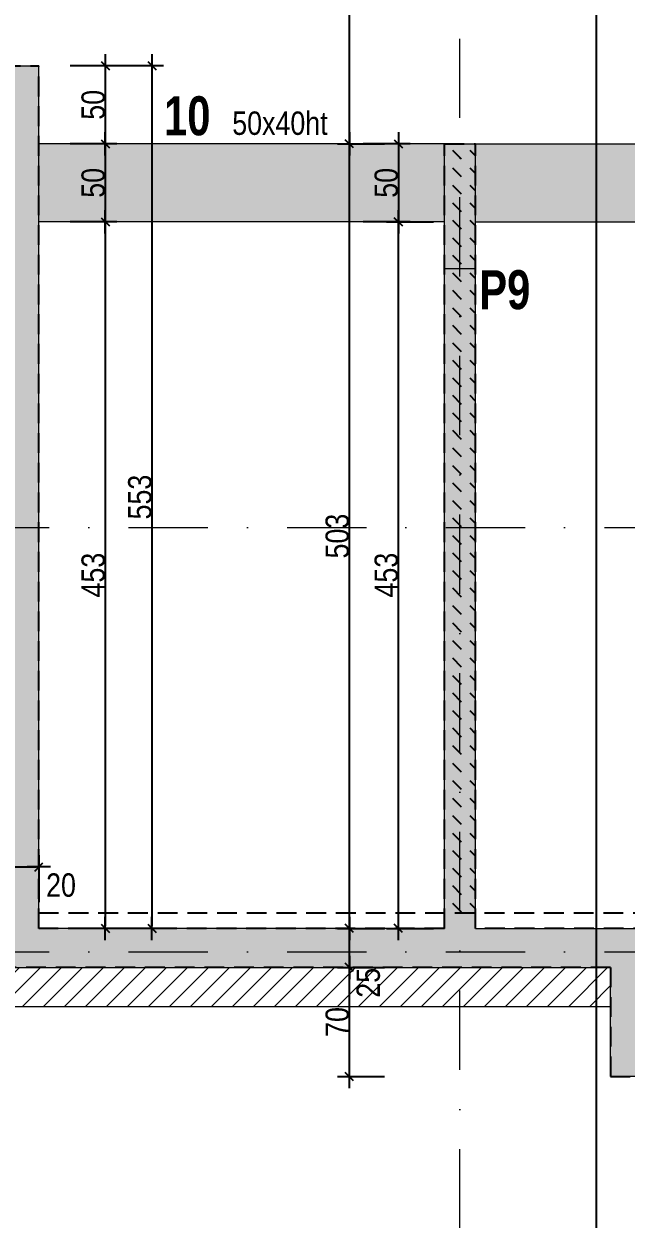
# Model space of a CAD drawing. Header units: centimetres. Extents: x 27441 to 36330, y -3271 to 929.
# Drawn here: x 31407 to 31793, y -1829 to -1063 of the extents above; entities that cross this region are included whole.
import ezdxf
from ezdxf.enums import TextEntityAlignment as Align

# ---------------------------------------------------------------- set-up
doc = ezdxf.new("R2010")
doc.units = ezdxf.units.CM
doc.header["$PDMODE"] = 1
doc.header["$PDSIZE"] = -2
doc.linetypes.add('CACHEX2', pattern=[19.05, 12.7, -6.35])
doc.linetypes.add('TIRETPTX2', pattern=[50.8, 25.4, -12.7, 0, -12.7])
for name, color, linetype in [('01_cote_gen', 4, 'Continuous'), ('01_linteaux', 2, 'Continuous'), ('01_murs_sup', 2, 'CACHEX2'), ('01_poch_BN', 9, 'Continuous'), ('01_poch_murs', 253, 'Continuous'), ('01_poch_poteaux', 250, 'Continuous'), ('01_texte', 230, 'Continuous'), ('AA_COTES', 2, 'Continuous')]:
    doc.layers.add(name, color=color, linetype=linetype)
doc.layers.add('01_murs_coup', color=5, linetype='Continuous', lineweight=60)
doc.layers.add('01_tram_axes', color=2, linetype='TIRETPTX2', lineweight=9)
doc.styles.add('ARIAL NA', font='ARIALN.TTF')
doc.styles.add('impact', font='impact.ttf')
doc.styles.add('STYLE2', font='ARIALN.TTF')
doc.dimstyles.new('JB50', dxfattribs={"dimscale": 0.1, "dimtxt": 150, "dimasz": 15, "dimexe": 0.1, "dimexo": 0.1, "dimgap": 0.09, "dimtad": 1, "dimdec": 1, "dimdsep": 46, "dimtxsty": 'STYLE2', "dimblk1": 'BOND_G', "dimblk2": 'BOND_D', "dimsah": 1, "dimcen": 1.5, "dimdle": 0.01, "dimse1": 1, "dimse2": 1, "dimclrd": 4, "dimclre": 2, "dimclrt": 6, "dimazin": 2, "dimtfac": 2.333333, "dimtdec": 1, "dimtix": 1, "dimtmove": 2, "dimatfit": 3, "dimldrblk": 'BOND_G', "dimfxl": 1, "dimtolj": 1, "dimtzin": 0, "dimarcsym": 0})

# ---------------------------------------------------------------- blocks, each defined once
blk = doc.blocks.new('BOND_G')
at = {"layer": 'AA_COTES', "color": 0}
for p, q in [((0, -5), (0, 15)), ((5, 0), (-5, 0)), ((1.77, 1.77), (-1.77, -1.77))]:
    blk.add_line(p, q, dxfattribs=at)
blk = doc.blocks.new('BOND_D')
at = {"layer": 'AA_COTES', "color": 0}
for p, q in [((5, 0), (-5, 0)), ((-1.77, -1.77), (1.77, 1.77)), ((0, 5), (0, -15))]:
    blk.add_line(p, q, dxfattribs=at)
blk = doc.blocks.new('*D1015')
at = {"layer": '01_cote_gen', "color": 4, "lineweight": -2, "transparency": 16777216}
blk.add_line((31418.47, -1001.36), (31675.47, -1001.36), dxfattribs=at)
at = {"layer": 'Defpoints', "color": 0, "lineweight": 0, "transparency": 16777216}
for p in [(31676.97, -1001.36), (31416.97, -1023.86), (31676.97, -1139.4)]:
    blk.add_point(p, dxfattribs=at)
at = {"layer": '01_cote_gen', "color": 4, "lineweight": -2, "transparency": 16777216, "xscale": 1.5, "yscale": 1.5, "zscale": 1.5, "rotation": 180}
blk.add_blockref('BOND_G', (31416.97, -1001.36), dxfattribs=at)
at = {"layer": '01_cote_gen', "color": 4, "lineweight": -2, "transparency": 16777216, "xscale": 1.5, "yscale": 1.5, "zscale": 1.5}
blk.add_blockref('BOND_D', (31676.97, -1001.36), dxfattribs=at)
at = {"layer": '01_cote_gen', "color": 6, "lineweight": 0, "transparency": 16777216, "insert": (31546.97, -993.69), "char_height": 15, "attachment_point": 5, "style": 'STYLE2'}
blk.add_mtext('\\A1;260', dxfattribs=at)
blk = doc.blocks.new('*D1016')
at = {"layer": '01_cote_gen', "color": 4, "lineweight": -2, "transparency": 16777216}
blk.add_line((31678.47, -1001.36), (31695.47, -1001.36), dxfattribs=at)
at = {"layer": 'Defpoints', "color": 0, "lineweight": 0, "transparency": 16777216}
for p in [(31696.97, -1001.36), (31676.97, -1139.4), (31696.97, -1139.38)]:
    blk.add_point(p, dxfattribs=at)
at = {"layer": '01_cote_gen', "color": 4, "lineweight": -2, "transparency": 16777216, "xscale": 1.5, "yscale": 1.5, "zscale": 1.5, "rotation": 180}
blk.add_blockref('BOND_G', (31676.97, -1001.36), dxfattribs=at)
at = {"layer": '01_cote_gen', "color": 4, "lineweight": -2, "transparency": 16777216, "xscale": 1.5, "yscale": 1.5, "zscale": 1.5}
blk.add_blockref('BOND_D', (31696.97, -1001.36), dxfattribs=at)
at = {"layer": '01_cote_gen', "color": 6, "lineweight": 0, "transparency": 16777216, "insert": (31686.97, -993.69), "char_height": 15, "attachment_point": 5, "style": 'STYLE2'}
blk.add_mtext('\\A1;20', dxfattribs=at)
blk = doc.blocks.new('*D1017')
at = {"layer": '01_cote_gen', "color": 4, "lineweight": -2, "transparency": 16777216}
blk.add_line((31698.47, -1001.36), (32209.47, -1001.36), dxfattribs=at)
at = {"layer": 'Defpoints', "color": 0, "lineweight": 0, "transparency": 16777216}
for p in [(32210.97, -1001.36), (31696.97, -1139.38), (32210.97, -1139.43)]:
    blk.add_point(p, dxfattribs=at)
at = {"layer": '01_cote_gen', "color": 4, "lineweight": -2, "transparency": 16777216, "xscale": 1.5, "yscale": 1.5, "zscale": 1.5, "rotation": 180}
blk.add_blockref('BOND_G', (31696.97, -1001.36), dxfattribs=at)
at = {"layer": '01_cote_gen', "color": 4, "lineweight": -2, "transparency": 16777216, "xscale": 1.5, "yscale": 1.5, "zscale": 1.5}
blk.add_blockref('BOND_D', (32210.97, -1001.36), dxfattribs=at)
at = {"layer": '01_cote_gen', "color": 6, "lineweight": 0, "transparency": 16777216, "insert": (31953.97, -993.69), "char_height": 15, "attachment_point": 5, "style": 'STYLE2'}
blk.add_mtext('\\A1;514', dxfattribs=at)
blk = doc.blocks.new('*D1059')
at = {"layer": '01_cote_gen', "color": 4, "lineweight": -2, "transparency": 16777216}
blk.add_line((31398.47, -1602.99), (31415.47, -1602.99), dxfattribs=at)
at = {"layer": 'Defpoints', "color": 0, "lineweight": 0, "transparency": 16777216}
for p in [(31416.97, -1602.99), (31396.97, -1610.49), (31416.97, -1610.49)]:
    blk.add_point(p, dxfattribs=at)
at = {"layer": '01_cote_gen', "color": 4, "lineweight": -2, "transparency": 16777216, "xscale": 1.5, "yscale": 1.5, "zscale": 1.5, "rotation": 180}
blk.add_blockref('BOND_G', (31396.97, -1602.99), dxfattribs=at)
at = {"layer": '01_cote_gen', "color": 4, "lineweight": -2, "transparency": 16777216, "xscale": 1.5, "yscale": 1.5, "zscale": 1.5}
blk.add_blockref('BOND_D', (31416.97, -1602.99), dxfattribs=at)
at = {"layer": '01_cote_gen', "color": 6, "lineweight": 0, "transparency": 16777216, "insert": (31431.2, -1614.69), "char_height": 15, "attachment_point": 5, "style": 'STYLE2'}
blk.add_mtext('\\A1;20', dxfattribs=at)
blk = doc.blocks.new('*D834')
at = {"layer": '01_cote_gen', "color": 4, "lineweight": -2, "transparency": 16777216}
blk.add_line((32489.47, -1894.59), (31784.98, -1894.59), dxfattribs=at)
at = {"layer": 'Defpoints', "color": 0, "lineweight": 0, "transparency": 16777216}
for p in [(31783.48, -1798.67), (32490.97, -1843.99), (31783.48, -1894.59)]:
    blk.add_point(p, dxfattribs=at)
at = {"layer": '01_cote_gen', "color": 4, "lineweight": -2, "transparency": 16777216, "xscale": 1.5, "yscale": 1.5, "zscale": 1.5, "rotation": 180}
blk.add_blockref('BOND_D', (31783.48, -1894.59), dxfattribs=at)
at = {"layer": '01_cote_gen', "color": 4, "lineweight": -2, "transparency": 16777216, "xscale": 1.5, "yscale": 1.5, "zscale": 1.5}
blk.add_blockref('BOND_G', (32490.97, -1894.59), dxfattribs=at)
at = {"layer": '01_cote_gen', "color": 6, "lineweight": 0, "transparency": 16777216, "insert": (32137.23, -1886.92), "char_height": 15, "attachment_point": 5, "style": 'STYLE2'}
blk.add_mtext('\\A1;707.5', dxfattribs=at)
blk = doc.blocks.new('*D837')
at = {"layer": '01_cote_gen', "color": 4, "lineweight": -2, "transparency": 16777216}
blk.add_line((31801.98, -1861.52), (31784.98, -1861.52), dxfattribs=at)
at = {"layer": 'Defpoints', "color": 0, "lineweight": 0, "transparency": 16777216}
for p in [(31783.48, -1775.84), (31803.48, -1775.84), (31783.48, -1861.52)]:
    blk.add_point(p, dxfattribs=at)
at = {"layer": '01_cote_gen', "color": 4, "lineweight": -2, "transparency": 16777216, "xscale": 1.5, "yscale": 1.5, "zscale": 1.5, "rotation": 180}
blk.add_blockref('BOND_D', (31783.48, -1861.52), dxfattribs=at)
at = {"layer": '01_cote_gen', "color": 4, "lineweight": -2, "transparency": 16777216, "xscale": 1.5, "yscale": 1.5, "zscale": 1.5}
blk.add_blockref('BOND_G', (31803.48, -1861.52), dxfattribs=at)
at = {"layer": '01_cote_gen', "color": 6, "lineweight": 0, "transparency": 16777216, "insert": (31793.48, -1853.85), "char_height": 15, "attachment_point": 5, "style": 'STYLE2'}
blk.add_mtext('\\A1;20', dxfattribs=at)
blk = doc.blocks.new('*D854')
at = {"layer": '01_cote_gen', "color": 4, "lineweight": -2, "transparency": 16777216}
blk.add_line((31489.46, -1090.86), (31489.46, -1640.86), dxfattribs=at)
at = {"layer": 'Defpoints', "color": 0, "lineweight": 0, "transparency": 16777216}
for p in [(31450.6, -1089.36), (31489.46, -1642.36), (31498.81, -1642.36)]:
    blk.add_point(p, dxfattribs=at)
at = {"layer": '01_cote_gen', "color": 4, "lineweight": -2, "transparency": 16777216, "xscale": 1.5, "yscale": 1.5, "zscale": 1.5}
for name, p, rotation in [('BOND_G', (31489.46, -1089.36), 90), ('BOND_D', (31489.46, -1642.36), 270)]:
    blk.add_blockref(name, p, dxfattribs=dict(at, rotation=rotation))
at = {"layer": '01_cote_gen', "color": 6, "lineweight": 0, "transparency": 16777216, "insert": (31481.8, -1365.86), "char_height": 15, "attachment_point": 5, "rotation": 90, "style": 'STYLE2'}
blk.add_mtext('\\A1;553', dxfattribs=at)
blk = doc.blocks.new('*D1090')
at = {"layer": '01_cote_gen', "color": 4, "lineweight": -2, "transparency": 16777216}
blk.add_line((31459.57, -1090.86), (31459.57, -1137.9), dxfattribs=at)
at = {"layer": 'Defpoints', "color": 0, "lineweight": 0, "transparency": 16777216}
for p in [(31416.97, -1089.36), (31430.61, -1139.4), (31459.57, -1139.4)]:
    blk.add_point(p, dxfattribs=at)
at = {"layer": '01_cote_gen', "color": 4, "lineweight": -2, "transparency": 16777216, "xscale": 1.5, "yscale": 1.5, "zscale": 1.5}
for name, p, rotation in [('BOND_G', (31459.57, -1089.36), 90), ('BOND_D', (31459.57, -1139.4), 270)]:
    blk.add_blockref(name, p, dxfattribs=dict(at, rotation=rotation))
at = {"layer": '01_cote_gen', "color": 6, "lineweight": 0, "transparency": 16777216, "insert": (31451.9, -1114.38), "char_height": 15, "attachment_point": 5, "rotation": 90, "style": 'STYLE2'}
blk.add_mtext('\\A1;50', dxfattribs=at)
blk = doc.blocks.new('*D1091')
at = {"layer": '01_cote_gen', "color": 4, "lineweight": -2, "transparency": 16777216}
blk.add_line((31459.57, -1140.9), (31459.57, -1187.9), dxfattribs=at)
at = {"layer": 'Defpoints', "color": 0, "lineweight": 0, "transparency": 16777216}
for p in [(31437.07, -1139.4), (31437.07, -1189.4), (31459.57, -1189.4)]:
    blk.add_point(p, dxfattribs=at)
at = {"layer": '01_cote_gen', "color": 4, "lineweight": -2, "transparency": 16777216, "xscale": 1.5, "yscale": 1.5, "zscale": 1.5}
for name, p, rotation in [('BOND_G', (31459.57, -1139.4), 90), ('BOND_D', (31459.57, -1189.4), 270)]:
    blk.add_blockref(name, p, dxfattribs=dict(at, rotation=rotation))
at = {"layer": '01_cote_gen', "color": 6, "lineweight": 0, "transparency": 16777216, "insert": (31451.9, -1164.4), "char_height": 15, "attachment_point": 5, "rotation": 90, "style": 'STYLE2'}
blk.add_mtext('\\A1;50', dxfattribs=at)
blk = doc.blocks.new('*D1092')
at = {"layer": '01_cote_gen', "color": 4, "lineweight": -2, "transparency": 16777216}
blk.add_line((31459.57, -1190.9), (31459.57, -1640.86), dxfattribs=at)
at = {"layer": 'Defpoints', "color": 0, "lineweight": 0, "transparency": 16777216}
for p in [(31452.07, -1189.4), (31452.07, -1642.36), (31459.57, -1642.36)]:
    blk.add_point(p, dxfattribs=at)
at = {"layer": '01_cote_gen', "color": 4, "lineweight": -2, "transparency": 16777216, "xscale": 1.5, "yscale": 1.5, "zscale": 1.5}
for name, p, rotation in [('BOND_G', (31459.57, -1189.4), 90), ('BOND_D', (31459.57, -1642.36), 270)]:
    blk.add_blockref(name, p, dxfattribs=dict(at, rotation=rotation))
at = {"layer": '01_cote_gen', "color": 6, "lineweight": 0, "transparency": 16777216, "insert": (31451.9, -1415.88), "char_height": 15, "attachment_point": 5, "rotation": 90, "style": 'STYLE2'}
blk.add_mtext('\\A1;453', dxfattribs=at)
blk = doc.blocks.new('*D1093')
at = {"layer": '01_cote_gen', "color": 4, "lineweight": -2, "transparency": 16777216}
blk.add_line((31616.05, -1640.86), (31616.05, -1140.9), dxfattribs=at)
at = {"layer": 'Defpoints', "color": 0, "lineweight": 0, "transparency": 16777216}
for p in [(31616.05, -1139.4), (31667.11, -1139.4), (31667.11, -1642.36)]:
    blk.add_point(p, dxfattribs=at)
at = {"layer": '01_cote_gen', "color": 4, "lineweight": -2, "transparency": 16777216, "xscale": 1.5, "yscale": 1.5, "zscale": 1.5}
for name, p, rotation in [('BOND_D', (31616.05, -1139.4), 90), ('BOND_G', (31616.05, -1642.36), 270)]:
    blk.add_blockref(name, p, dxfattribs=dict(at, rotation=rotation))
at = {"layer": '01_cote_gen', "color": 6, "lineweight": 0, "transparency": 16777216, "insert": (31608.38, -1390.88), "char_height": 15, "attachment_point": 5, "rotation": 90, "style": 'STYLE2'}
blk.add_mtext('\\A1;503', dxfattribs=at)
blk = doc.blocks.new('*D1094')
at = {"layer": '01_cote_gen', "color": 4, "lineweight": -2, "transparency": 16777216}
blk.add_line((31647.47, -1140.9), (31647.47, -1187.9), dxfattribs=at)
at = {"layer": 'Defpoints', "color": 0, "lineweight": 0, "transparency": 16777216}
for p in [(31661.22, -1139.4), (31647.47, -1189.4), (31661.22, -1189.4)]:
    blk.add_point(p, dxfattribs=at)
at = {"layer": '01_cote_gen', "color": 4, "lineweight": -2, "transparency": 16777216, "xscale": 1.5, "yscale": 1.5, "zscale": 1.5}
for name, p, rotation in [('BOND_G', (31647.47, -1139.4), 90), ('BOND_D', (31647.47, -1189.4), 270)]:
    blk.add_blockref(name, p, dxfattribs=dict(at, rotation=rotation))
at = {"layer": '01_cote_gen', "color": 6, "lineweight": 0, "transparency": 16777216, "insert": (31639.8, -1164.4), "char_height": 15, "attachment_point": 5, "rotation": 90, "style": 'STYLE2'}
blk.add_mtext('\\A1;50', dxfattribs=at)
blk = doc.blocks.new('*D1095')
at = {"layer": '01_cote_gen', "color": 4, "lineweight": -2, "transparency": 16777216}
blk.add_line((31647.47, -1640.86), (31647.47, -1190.9), dxfattribs=at)
at = {"layer": 'Defpoints', "color": 0, "lineweight": 0, "transparency": 16777216}
for p in [(31647.47, -1189.4), (31654.97, -1189.4), (31647.47, -1642.36)]:
    blk.add_point(p, dxfattribs=at)
at = {"layer": '01_cote_gen', "color": 4, "lineweight": -2, "transparency": 16777216, "xscale": 1.5, "yscale": 1.5, "zscale": 1.5}
for name, p, rotation in [('BOND_D', (31647.47, -1189.4), 90), ('BOND_G', (31647.47, -1642.36), 270)]:
    blk.add_blockref(name, p, dxfattribs=dict(at, rotation=rotation))
at = {"layer": '01_cote_gen', "color": 6, "lineweight": 0, "transparency": 16777216, "insert": (31639.8, -1415.88), "char_height": 15, "attachment_point": 5, "rotation": 90, "style": 'STYLE2'}
blk.add_mtext('\\A1;453', dxfattribs=at)
blk = doc.blocks.new('*D1096')
at = {"layer": '01_cote_gen', "color": 4, "lineweight": -2, "transparency": 16777216}
blk.add_line((31616.05, -1137.9), (31616.05, -539.86), dxfattribs=at)
at = {"layer": 'Defpoints', "color": 0, "lineweight": 0, "transparency": 16777216}
for p in [(31616.05, -538.36), (31771.19, -538.36), (31755.13, -1139.4)]:
    blk.add_point(p, dxfattribs=at)
at = {"layer": '01_cote_gen', "color": 4, "lineweight": -2, "transparency": 16777216, "xscale": 1.5, "yscale": 1.5, "zscale": 1.5}
for name, p, rotation in [('BOND_D', (31616.05, -538.36), 90), ('BOND_G', (31616.05, -1139.4), 270)]:
    blk.add_blockref(name, p, dxfattribs=dict(at, rotation=rotation))
at = {"layer": '01_cote_gen', "color": 6, "lineweight": 0, "transparency": 16777216, "insert": (31608.38, -838.88), "char_height": 15, "attachment_point": 5, "rotation": 90, "style": 'STYLE2'}
blk.add_mtext('\\A1;601', dxfattribs=at)
blk = doc.blocks.new('*D1100')
at = {"layer": '01_cote_gen', "color": 4, "lineweight": -2, "transparency": 16777216}
blk.add_line((31616.05, -1665.86), (31616.05, -1643.86), dxfattribs=at)
at = {"layer": 'Defpoints', "color": 0, "lineweight": 0, "transparency": 16777216}
for p in [(31616.05, -1642.36), (31654.97, -1642.36), (31657.67, -1667.36)]:
    blk.add_point(p, dxfattribs=at)
at = {"layer": '01_cote_gen', "color": 4, "lineweight": -2, "transparency": 16777216, "xscale": 1.5, "yscale": 1.5, "zscale": 1.5}
for name, p, rotation in [('BOND_D', (31616.05, -1642.36), 90), ('BOND_G', (31616.05, -1667.36), 270)]:
    blk.add_blockref(name, p, dxfattribs=dict(at, rotation=rotation))
at = {"layer": '01_cote_gen', "color": 6, "lineweight": 0, "transparency": 16777216, "insert": (31628.26, -1677.26), "char_height": 15, "attachment_point": 5, "rotation": 90, "style": 'STYLE2'}
blk.add_mtext('\\A1;25', dxfattribs=at)
blk = doc.blocks.new('*D1101')
at = {"layer": '01_cote_gen', "color": 4, "lineweight": -2, "transparency": 16777216}
blk.add_line((31616.05, -1735.86), (31616.05, -1668.86), dxfattribs=at)
at = {"layer": 'Defpoints', "color": 0, "lineweight": 0, "transparency": 16777216}
for p in [(31616.05, -1667.36), (31783.48, -1667.36), (31783.48, -1737.36)]:
    blk.add_point(p, dxfattribs=at)
at = {"layer": '01_cote_gen', "color": 4, "lineweight": -2, "transparency": 16777216, "xscale": 1.5, "yscale": 1.5, "zscale": 1.5}
for name, p, rotation in [('BOND_D', (31616.05, -1667.36), 90), ('BOND_G', (31616.05, -1737.36), 270)]:
    blk.add_blockref(name, p, dxfattribs=dict(at, rotation=rotation))
at = {"layer": '01_cote_gen', "color": 6, "lineweight": 0, "transparency": 16777216, "insert": (31608.38, -1702.36), "char_height": 15, "attachment_point": 5, "rotation": 90, "style": 'STYLE2'}
blk.add_mtext('\\A1;70', dxfattribs=at)

msp = doc.modelspace()

# ---------------------------------------------------------------- hatches: boundary and pattern name
at = {"layer": '01_murs_sup'}
h = msp.add_hatch(dxfattribs=at)
h.set_pattern_fill('DASH', color=256, scale=2.5, angle=135)
h.set_pattern_definition([(135, (12346.688, -5044.477), (-11.22532, 9e-16), [7.9375, -7.9375])])
h.paths.add_polyline_path([(32230.97, -1139.38), (32210.97, -1139.38), (32210.97, -1632.36), (32230.97, -1632.36)])
h.paths.add_polyline_path([(31696.97, -1139.38), (31676.97, -1139.38), (31676.97, -1632.36), (31696.97, -1632.36)])
at = {"layer": '01_poch_BN', "lineweight": 0}
h = msp.add_hatch(color=256, dxfattribs=at)
h.dxf.hatch_style = 1
h.paths.add_polyline_path([(31676.97, -1139.4), (31416.97, -1139.4), (31416.97, -1189.4), (31676.97, -1189.4)])
h.paths.add_polyline_path([(32210.97, -1139.4), (31696.97, -1139.4), (31696.97, -1189.4), (32210.97, -1189.4)])
h.paths.add_polyline_path([(32490.97, -1139.43), (32230.97, -1139.43), (32230.97, -1189.43), (32490.97, -1189.43)])
h.paths.add_polyline_path([(33106.97, -1139.42), (32515.97, -1139.43), (32515.97, -1439.41), (33085.48, -1439.4), (33085.48, -1971.36), (33155.48, -1971.36), (33155.48, -1387.36), (33106.97, -1387.36)])
at = {"layer": '01_poch_murs', "lineweight": 0}
h = msp.add_hatch(color=256, dxfattribs=at)
h.dxf.hatch_style = 1
h.paths.add_polyline_path([(31033.97, -1642.36), (31053.97, -1642.36), (31053.97, -979.36), (31150.97, -979.36), (31150.97, -875.5), (31130.97, -875.5), (31130.97, -959.36), (31033.97, -959.36)])
h.paths.add_polyline_path([(31118.97, -1657.36), (32515.97, -1657.36), (32515.97, -1219.43), (32490.97, -1219.43), (32490.97, -1642.36), (32230.97, -1642.36), (32230.97, -1219.43), (32210.97, -1219.43), (32210.97, -1642.36), (31696.97, -1642.36), (31696.97, -1219.4), (31676.97, -1219.4), (31676.97, -1642.36), (31416.97, -1642.36), (31416.97, -1089.36), (31384.97, -1089.36), (31384.97, -1109.36), (31396.97, -1109.36), (31396.97, -1642.36), (31138.97, -1642.36), (31138.97, -1109.36), (31282.97, -1109.36), (31282.97, -1089.36), (31118.97, -1089.36)])
h = msp.add_hatch(dxfattribs=at)
h.set_pattern_fill('ANSI31', color=256, scale=3)
h.set_pattern_definition([(45, (0, -4918.752), (-6.735192, 6.735192), [])])
h.paths.add_polyline_path([(29075.45, -1797.36), (28980.45, -1797.36), (28955.45, -1797.36), (28955.45, -1822.36), (29075.45, -1822.36)])
h.paths.add_polyline_path([(29110.45, -1692.36), (29685.45, -1692.36), (29685.45, -1667.36), (29085.45, -1667.36), (29085.45, -1797.36), (29075.45, -1797.36), (29075.45, -1822.36), (29110.45, -1822.36)])
h.paths.add_polyline_path([(30264.37, -1667.36), (29685.45, -1667.36), (29685.45, -1692.36), (30264.37, -1692.36)])
h.paths.add_polyline_path([(30282.37, -1667.36), (30274.37, -1667.36), (30274.37, -1657.36), (30272.37, -1657.36), (30272.37, -1667.36), (30264.37, -1667.36), (30264.37, -1692.36), (30282.37, -1692.36)])
h.paths.add_polyline_path([(30424.9, -1667.36), (30282.37, -1667.36), (30282.37, -1692.36), (30424.9, -1692.36)])
h.paths.add_polyline_path([(30474.9, -1667.36), (30424.9, -1667.36), (30424.9, -1692.36), (30474.9, -1692.36)])
h.paths.add_polyline_path([(30861.37, -1667.36), (30474.9, -1667.36), (30474.9, -1692.36), (30861.37, -1692.36)])
h.paths.add_polyline_path([(31033.97, -1667.36), (30861.37, -1667.36), (30861.37, -1692.36), (31008.97, -1692.36), (31008.97, -1826.4), (31140.97, -1826.4), (31140.97, -1667.36), (31138.97, -1667.36), (31138.97, -1801.4), (31033.97, -1801.4)])
h.paths.add_polyline_path([(31686.97, -1667.36), (31140.97, -1667.36), (31140.97, -1826.4), (31163.97, -1826.4), (31163.97, -1692.36), (31686.97, -1692.36)])
h.paths.add_polyline_path([(31783.48, -1667.36), (31686.97, -1667.36), (31686.97, -1692.36), (31783.48, -1692.36)])
h = msp.add_hatch(color=256, dxfattribs=at)
h.dxf.hatch_style = 1
h.paths.add_polyline_path([(31686.97, -1657.36), (31140.97, -1657.36), (31140.97, -1667.36), (31686.97, -1667.36)])
h.paths.add_polyline_path([(31774.58, -1657.36), (31686.97, -1657.36), (31686.97, -1667.36), (31774.58, -1667.36)])
h.paths.add_polyline_path([(31803.48, -1667.36), (31803.48, -1667.36), (31824.58, -1667.36), (31824.58, -1657.36), (31774.58, -1657.36), (31774.58, -1667.36), (31783.48, -1667.36), (31783.48, -1737.36), (31824.58, -1737.36), (31824.58, -1717.36), (31803.48, -1717.36)])
h.paths.add_polyline_path([(31138.97, -1667.36), (31140.97, -1667.36), (31140.97, -1657.36), (31118.97, -1657.36), (31118.97, -1781.4), (31053.97, -1781.4), (31053.97, -1667.36), (31033.97, -1667.36), (31033.97, -1801.4), (31138.97, -1801.4)])
at = {"layer": '01_poch_poteaux', "lineweight": 0}
h = msp.add_hatch(color=256, dxfattribs=at)
h.dxf.hatch_style = 1
h.paths.add_polyline_path([(31696.97, -1139.4), (31676.97, -1139.4), (31676.97, -1219.4), (31696.97, -1219.4)])

# ---------------------------------------------------------------- linework, layer by layer
at = {"layer": '01_linteaux', "lineweight": 0}
for p, q in [((31676.97, -1139.4), (31416.97, -1139.4)), ((31696.97, -1139.4), (32210.97, -1139.4)), ((31676.97, -1189.4), (31416.97, -1189.4)), ((31696.97, -1189.4), (32210.97, -1189.4)), ((31163.97, -1692.36), (31783.48, -1692.36))]:
    msp.add_line(p, q, dxfattribs=at)
at = {"layer": '01_murs_coup', "lineweight": 18}
for p, q in [((31384.97, -1089.36), (31416.97, -1089.36)), ((31676.97, -1642.36), (31676.97, -1139.4)), ((31416.97, -1642.36), (31416.97, -1147.33)), ((31696.97, -1642.36), (31696.97, -1144.4)), ((31696.97, -1642.36), (32210.97, -1642.36)), ((31138.97, -1667.36), (31783.48, -1667.36)), ((31783.48, -1737.36), (31783.48, -1667.36)), ((32490.97, -1737.36), (31783.48, -1737.36))]:
    msp.add_line(p, q, dxfattribs=at)
at = {"layer": '01_murs_coup', "lineweight": 5}
for p, q in [((31384.97, -1089.36), (31416.97, -1089.36)), ((31416.97, -1642.36), (31416.97, -1089.36)), ((31696.97, -1642.36), (31696.97, -1139.4)), ((31783.48, -1737.36), (31783.48, -1667.36)), ((32490.97, -1737.36), (31783.48, -1737.36))]:
    msp.add_line(p, q, dxfattribs=at)
at = {"layer": '01_murs_coup', "lineweight": 0}
for p, q in [((31676.97, -1139.4), (31696.97, -1139.4)), ((31676.97, -1642.36), (31416.97, -1642.36))]:
    msp.add_line(p, q, dxfattribs=at)
at = {"layer": '01_murs_sup'}
for p, q in [((31392.61, -1089.36), (31416.97, -1089.36)), ((31392.61, -1089.36), (31416.97, -1089.36)), ((31416.97, -1642.36), (31416.97, -1089.36)), ((31676.97, -1139.38), (31696.97, -1139.38)), ((31676.97, -1642.36), (31676.97, -1139.38)), ((31696.97, -1642.36), (31696.97, -1139.38)), ((31416.97, -1632.36), (32490.97, -1632.36)), ((31676.97, -1642.36), (31416.97, -1642.36)), ((32210.97, -1642.36), (31696.97, -1642.36)), ((31783.48, -1667.36), (31138.97, -1667.36)), ((31783.48, -1667.36), (31783.48, -1737.36)), ((31783.48, -1667.36), (31783.48, -1737.36)), ((31783.48, -1737.36), (31863.48, -1737.36)), ((31783.48, -1737.36), (31863.48, -1737.36))]:
    msp.add_line(p, q, dxfattribs=at)
at = {"layer": '01_poch_poteaux', "lineweight": 0}
msp.add_line((31676.97, -1219.4), (31696.97, -1219.4), dxfattribs=at)
at = {"layer": '01_texte'}
msp.add_line((31774.58, -3220.69), (31774.58, 879.31), dxfattribs=at)
at = {"layer": '01_tram_axes', "ltscale": 2}
for p, q in [((31686.97, -1936.39), (31686.97, 797.29)), ((28626.87, -1385.36), (36267.9, -1385.36)), ((28626.87, -1657.36), (36267.9, -1657.36))]:
    msp.add_line(p, q, dxfattribs=at)

# ---------------------------------------------------------------- texts
at = {"layer": '01_texte', "style": 'impact'}
for s, p in [('10', (31527.04, -1141.42)), ('P9', (31732.1, -1252.91))]:
    msp.add_text(s, height=25, dxfattribs=at).set_placement(p, align=Align.BOTTOM_RIGHT)
at = {"layer": '01_texte', "style": 'ARIAL NA'}
msp.add_text('50x40ht', height=15, dxfattribs=at).set_placement((31540.98, -1133.66))

# ---------------------------------------------------------------- dimensions: what is measured, and where the dimension line sits
at = {"layer": '01_cote_gen', "lineweight": 0}
for base, p1, p2, picture, middle in [((31616.05, -538.36), (31755.13, -1139.4), (31771.19, -538.36), '*D1096', (31608.38, -838.88)), ((31459.57, -1139.4), (31416.97, -1089.36), (31430.61, -1139.4), '*D1090', (31451.9, -1114.38)), ((31489.46, -1642.36), (31450.6, -1089.36), (31498.81, -1642.36), '*D854', (31481.8, -1365.86)), ((31459.57, -1189.4), (31437.07, -1139.4), (31437.07, -1189.4), '*D1091', (31451.9, -1164.4)), ((31616.05, -1139.4), (31667.11, -1642.36), (31667.11, -1139.4), '*D1093', (31608.38, -1390.88)), ((31647.47, -1189.4), (31661.22, -1139.4), (31661.22, -1189.4), '*D1094', (31639.8, -1164.4)), ((31459.57, -1642.36), (31452.07, -1189.4), (31452.07, -1642.36), '*D1092', (31451.9, -1415.88)), ((31647.47, -1189.4), (31647.47, -1642.36), (31654.97, -1189.4), '*D1095', (31639.8, -1415.88)), ((31616.05, -1667.36), (31783.48, -1737.36), (31783.48, -1667.36), '*D1101', (31608.38, -1702.36))]:
    dim = msp.add_linear_dim(base=base, p1=p1, p2=p2, angle=90, dimstyle='JB50', dxfattribs=at)
    dim.commit()
    dim.dimension.update_dxf_attribs({"geometry": picture, "text_midpoint": middle})
for base, p1, p2, picture, middle in [((31676.97, -1001.36), (31416.97, -1023.86), (31676.97, -1139.4), '*D1015', (31546.97, -993.69)), ((31696.97, -1001.36), (31676.97, -1139.4), (31696.97, -1139.38), '*D1016', (31686.97, -993.69)), ((32210.97, -1001.36), (31696.97, -1139.38), (32210.97, -1139.43), '*D1017', (31953.97, -993.69)), ((31783.48, -1861.52), (31803.48, -1775.84), (31783.48, -1775.84), '*D837', (31793.48, -1853.85)), ((31783.48, -1894.59), (32490.97, -1843.99), (31783.48, -1798.67), '*D834', (32137.23, -1886.92))]:
    dim = msp.add_linear_dim(base=base, p1=p1, p2=p2, dimstyle='JB50', dxfattribs=at)
    dim.commit()
    dim.dimension.update_dxf_attribs({"geometry": picture, "text_midpoint": middle})
dim = msp.add_linear_dim(base=(31416.97, -1602.99), p1=(31396.97, -1610.49), p2=(31416.97, -1610.49), dimstyle='JB50', dxfattribs=at)
dim.commit()
dim.dimension.update_dxf_attribs({"geometry": '*D1059', "text_midpoint": (31431.2, -1614.69), "dimtype": 160})
dim = msp.add_linear_dim(base=(31616.05, -1642.36), p1=(31657.67, -1667.36), p2=(31654.97, -1642.36), angle=90, dimstyle='JB50', dxfattribs=at)
dim.commit()
dim.dimension.update_dxf_attribs({"geometry": '*D1100', "text_midpoint": (31628.26, -1677.26), "dimtype": 160})

doc.saveas('drawing.dxf')
